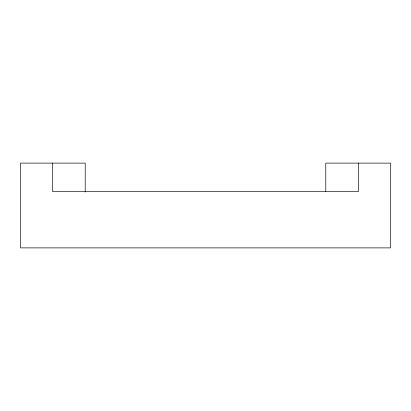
<?xml version="1.0" encoding="UTF-8"?>
<svg xmlns="http://www.w3.org/2000/svg" width="411" height="411" viewBox="0 0 411 411"><rect width="100%" height="100%" fill="white"/><g stroke="black" fill="none" stroke-linecap="round" stroke-linejoin="round"><path stroke-width="0.62" d="M358.51 163.116L358.51 191.485L52.49 191.485L52.49 163.116M325.779 191.793L325.779 163.116L390.45 163.116L390.45 247.884L20.55 247.884L20.55 163.116L85.221 163.116L85.205 192.014"/></g></svg>
